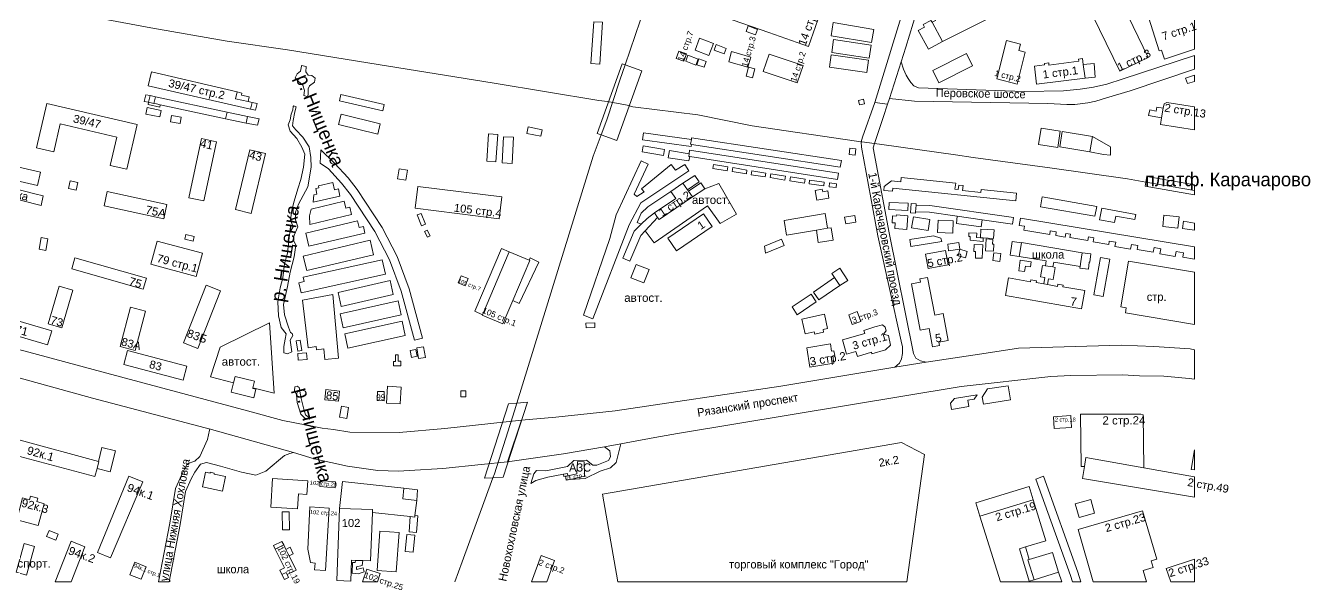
# Model space of a CAD drawing. Header units: metres. Extents: x 9999 to 15101, y 6965 to 11034.
# Drawn here: x 13978 to 15101, y 6993 to 7487 of the extents above; entities that cross this region are included whole.
import ezdxf
from ezdxf.enums import TextEntityAlignment as Align

# ---------------------------------------------------------------- set-up
doc = ezdxf.new("R2010")
doc.units = ezdxf.units.M
doc.header["$MEASUREMENT"] = 0
for name, color, linetype, lineweight in [('Слой 14', 7, 'Continuous', 0), ('Слой 19', 7, 'Continuous', 0), ('Слой 20', 7, 'Continuous', 0), ('Слой 21', 7, 'Continuous', 0), ('Слой 25', 7, 'Continuous', 0), ('Слой 26', 7, 'Continuous', 0), ('Слой 29', 7, 'Continuous', 0), ('Слой 3', 7, 'Continuous', 0), ('Слой 32', 7, 'Continuous', 0), ('Слой 41', 7, 'Continuous', 0), ('Слой 5', 7, 'Continuous', 0), ('Слой 53', 7, 'Continuous', 0), ('Слой 8', 7, 'Continuous', 0), ('Слой 9', 7, 'Continuous', 0)]:
    doc.layers.add(name, color=color, linetype=linetype, lineweight=lineweight)
doc.styles.add('Style-arial', font='arial.shx')
doc.styles.add('Style-d432', font='d432.shx')
doc.styles.add('Style-p131', font='p131.shx')

msp = doc.modelspace()

# ---------------------------------------------------------------- linework, layer by layer
at = {"layer": 'Слой 14', "color": 8, "linetype": 'Continuous', "lineweight": 0, "flags": 128}
for points in [[(14571.8, 7344.2), (14584, 7348.9), (14599.4, 7322), (14585.1, 7313.7), (14574.1, 7329.2), (14527.5, 7296.8), (14519.6, 7307.3), (14530.5, 7319.1), (14531.8, 7317.2), (14560.9, 7337), (14571.8, 7344.2)], [(14176.6, 7170), (14178, 7175.7), (14161.1, 7179.9), (14159.6, 7174.3), (14139.4, 7179.5), (14148, 7205.4), (14191.2, 7226.7), (14195.2, 7165.3), (14176.6, 7170)], [(15000, 7098), (14997, 7098.5), (15000, 7115.6), (15000, 7098)]]:
    msp.add_lwpolyline(points, close=True, dxfattribs=at)
at = {"layer": 'Слой 19', "color": 8, "linetype": 'Continuous', "lineweight": 0, "flags": 128}
for points in [[(15000, 7342.7), (14957.3, 7350), (14941.4, 7352.8), (14873.5, 7362.4), (14806.3, 7371.7), (14790.9, 7373.9), (14726.4, 7382.9), (14720.1, 7383.7), (14709.1, 7385.3), (14708.5, 7385.4), (14704.5, 7385.9), (14613.1, 7399.2), (14565.5, 7408.8), (14508.7, 7416), (14503.7, 7417.3), (14486.7, 7420.6), (14479.1, 7421.5), (14387.6, 7436.7), (14277.1, 7454.5), (14206.7, 7465.9), (14154, 7473.5), (14087.3, 7485), (14002.8, 7500.8), (13910.7, 7518)], [(14519.7, 7504), (14502.1, 7452.6), (14497.5, 7439.2), (14486.2, 7404.6), (14481.2, 7391.3), (14474, 7372.6), (14407.5, 7156.6), (14405.4, 7149.8), (14387.7, 7094.7), (14386.4, 7091.1), (14359.7, 7017.6), (14353.3, 7000)]]:
    msp.add_lwpolyline(points, dxfattribs=at)
at = {"layer": 'Слой 20', "color": 8, "linetype": 'Continuous', "lineweight": 0, "flags": 128}
msp.add_lwpolyline([(15000, 7338.8), (14956.7, 7346.4), (14957.3, 7350), (14958.2, 7354.8), (15000, 7347.5), (15000, 7338.8)], close=True, dxfattribs=at)
at = {"layer": 'Слой 25', "color": 8, "linetype": 'Continuous', "lineweight": 0, "flags": 128}
for points in [[(14798.7, 7636.5), (14747.5, 7468.2), (14743.4, 7455.4), (14733.2, 7423.3), (14731.5, 7418.2), (14720.5, 7419.8), (14748, 7510.2)], [(13901.9, 7361.3), (13985.8, 7339.7), (13993.3, 7337.9), (13991.3, 7329.6), (13986.7, 7330.7), (13900.8, 7352.8)], [(13890.2, 7224.8), (13980.6, 7201), (14044.5, 7184), (14172, 7149.9), (14202.9, 7141.3), (14223.8, 7137.1), (14237.1, 7134.6), (14247.2, 7133.3), (14261.2, 7131.2), (14304.5, 7130.9), (14304.5, 7130.9), (14344.3, 7134.4), (14411.5, 7141.6), (14399.2, 7105.1), (14376.3, 7102.7), (14342.8, 7099.4), (14313.1, 7097.4), (14304, 7097.1), (14285.9, 7097.4), (14259.2, 7101.4), (14230.2, 7107.8), (14212.1, 7113.3), (14138.4, 7133.9), (14134.9, 7134.9), (14036.3, 7160.8), (13967.7, 7179.7)]]:
    msp.add_lwpolyline(points, dxfattribs=at)
for points in [[(15000, 7448.8), (14943.7, 7429.8), (14922.9, 7423.7), (14913.6, 7420.8), (14906.6, 7419.5), (14895.4, 7417.9), (14888.3, 7417.9), (14871.8, 7418.7), (14755.2, 7420.8), (14733.2, 7423.3), (14743.4, 7455.4), (14745.6, 7449), (14747.7, 7443.5), (14749.6, 7440.6), (14752, 7437.1), (14754.4, 7434.2), (14756.5, 7433.4), (14758.7, 7432.6), (14851.2, 7429.3), (14885.4, 7429.9), (14900, 7431.4), (14911.5, 7433), (14923.2, 7435.8), (14937.6, 7440.3), (15000, 7460.9), (15000, 7448.8)], [(14720.5, 7419.8), (14731.5, 7418.2), (14727.7, 7406.7), (14720.1, 7383.7), (14718.9, 7380), (14732.8, 7305.6), (14754.1, 7200), (14754.7, 7198.9), (14756.2, 7196), (14760.2, 7193.6), (14765.4, 7192.5), (14737.9, 7187.9), (14741.9, 7191.4), (14743.7, 7195.4), (14744.5, 7200), (14744.5, 7205.8), (14743.5, 7210.7), (14723, 7303), (14708.8, 7380.6), (14708.5, 7385.4), (14709.5, 7389.4), (14720.5, 7419.8)], [(14498.4, 7121), (14484, 7118.4), (14448.3, 7112.1), (14399.2, 7105.1), (14411.5, 7141.6), (14441.4, 7144.3), (14493.4, 7149.9), (14638.1, 7171.4), (14732.6, 7187), (14737.9, 7187.9), (14765.4, 7192.5), (14817.8, 7200.2), (14846.1, 7204.5), (14935.7, 7207.4), (14964.3, 7206.2), (14996, 7204), (15000, 7203.3), (15000, 7177.4), (14995.2, 7178.2), (14973, 7180), (14951.7, 7180.5), (14937.1, 7181.3), (14891.8, 7180.7), (14874.3, 7179.9), (14796, 7171), (14547.8, 7129.8), (14528.1, 7126.3), (14498.4, 7121)], [(14094.1, 7000), (14104, 7051.5), (14108.9, 7081.8), (14114.3, 7093.9), (14119.2, 7103.5), (14125.9, 7105.6), (14130.2, 7109.8), (14136.8, 7124.6), (14138.6, 7132.8), (14138.4, 7133.9), (14212.1, 7113.3), (14209, 7112.5), (14204.2, 7110.7), (14198.9, 7106.2), (14188, 7097), (14179.2, 7093.4), (14166.6, 7096.2), (14148.3, 7101.3), (14136, 7104.6), (14130.7, 7103), (14125.8, 7096.2), (14122.6, 7090.2), (14117.6, 7079.2), (14113, 7050.2), (14103.3, 7000), (14094.1, 7000)]]:
    msp.add_lwpolyline(points, close=True, dxfattribs=at)
at = {"layer": 'Слой 26', "color": 8, "linetype": 'Continuous', "lineweight": 0, "flags": 128}
for points in [[(14453.9, 7089.8), (14453.3, 7093.2), (14452.1, 7093), (14451.7, 7094.9), (14448.1, 7094.3), (14434.5, 7091.7), (14424, 7088.7), (14419.5, 7086.2), (14422.1, 7094.7), (14424.5, 7097.5), (14432.7, 7097.3), (14451.8, 7101), (14457.3, 7106.4), (14468.4, 7106.5), (14473.7, 7102.2), (14477.4, 7102.1), (14487.6, 7106.4), (14489.2, 7109.4), (14488.7, 7114.7), (14484, 7118.4), (14498.4, 7121), (14494.3, 7104.6), (14489.3, 7100), (14480.1, 7096.9), (14467.2, 7090.5), (14453.9, 7089.8)], [(14893.3, 7000), (14891.6, 7005.5), (14861.3, 7090.1), (14867.8, 7092.5), (14897.9, 7008.6), (14900.6, 7000), (14893.3, 7000)]]:
    msp.add_lwpolyline(points, close=True, dxfattribs=at)
at = {"layer": 'Слой 3', "color": 8, "linetype": 'Continuous', "lineweight": 0, "flags": 128}
for points in [[(14998.7, 7500.3), (15000, 7496.6), (15000, 7466.5), (14973.6, 7457.7), (14971, 7465.6), (14969.1, 7465), (14965.3, 7477), (14960, 7493.6), (14967.2, 7496), (14953.3, 7535.8), (14976.7, 7543.5), (14992.6, 7498.3), (14998.7, 7500.3)], [(14637.8, 7510.2), (14672.6, 7498), (14662.3, 7468.8), (14627.6, 7481), (14588.9, 7494.5), (14565.7, 7501.8), (14576.2, 7531.7), (14599.1, 7523.8), (14637.8, 7510.2)], [(14770.4, 7498.2), (14811.9, 7519.2), (14823.9, 7495.3), (14779.7, 7473), (14770.4, 7490.1), (14773.6, 7491.6), (14770.4, 7498.2)], [(14905, 7508.2), (14907.2, 7509.2), (14927.7, 7519.1), (14930, 7520.3), (14930.3, 7519.6), (14933.2, 7513.8), (14959.5, 7459.1), (14934.5, 7447), (14905, 7508.2)], [(14472.2, 7453.9), (14474.6, 7490.4), (14482.2, 7489.9), (14479.8, 7453.4), (14472.2, 7453.9)], [(14609.6, 7486.7), (14617.9, 7483.7), (14616.2, 7478.9), (14607.9, 7481.9), (14609.6, 7486.7)], [(14719.4, 7483.7), (14717.4, 7472.1), (14682.1, 7478.1), (14684, 7489.7), (14719.4, 7483.7)], [(14758.4, 7482.6), (14763.9, 7485.6), (14762.6, 7488), (14769.5, 7491.6), (14770.4, 7490.1), (14779.7, 7473), (14767.4, 7466.4), (14758.4, 7482.6)], [(14567.2, 7476), (14579.3, 7471.5), (14575.4, 7460.9), (14563.3, 7465.4), (14567.2, 7476)], [(14581.6, 7470.4), (14590.4, 7467), (14588.6, 7462.3), (14579.8, 7465.6), (14581.6, 7470.4)], [(14717.1, 7469.9), (14715.4, 7458.6), (14682.7, 7463.6), (14684.4, 7475), (14717.1, 7469.9)], [(14835.5, 7473.9), (14847.7, 7470.9), (14846.3, 7465.3), (14851.9, 7463.9), (14844.9, 7435.9), (14827.2, 7440.3), (14835.5, 7473.9)], [(14555.8, 7462.2), (14553.5, 7455.8), (14546.8, 7458.2), (14549.1, 7464.6), (14555.8, 7462.2)], [(14565.9, 7457.5), (14564, 7452.5), (14555, 7455.9), (14556.9, 7461), (14565.9, 7457.5)], [(14595.2, 7464.3), (14611.9, 7459.4), (14609.3, 7450.5), (14592.6, 7455.3), (14595.2, 7464.3)], [(14628, 7462.1), (14657.6, 7452.2), (14652.5, 7437), (14622.9, 7446.8), (14628, 7462.1)], [(14714.9, 7456.8), (14713.4, 7445.9), (14680.7, 7450.6), (14682.3, 7461.4), (14714.9, 7456.8)], [(14771, 7447.7), (14800.5, 7462.6), (14805.9, 7451.9), (14776.4, 7437), (14771, 7447.7)], [(14566.6, 7457.8), (14573, 7455.5), (14571.2, 7450.6), (14564.7, 7452.8), (14566.6, 7457.8)], [(14609.9, 7450.7), (14615.4, 7449.2), (14613.3, 7441.4), (14607.8, 7442.9), (14609.9, 7450.7)], [(14861.9, 7435.7), (14859.9, 7451.5), (14868.9, 7452.7), (14868.7, 7453.9), (14872.5, 7454.3), (14872.7, 7452.5), (14898.7, 7455.9), (14898.5, 7457.6), (14902.1, 7458.1), (14902.7, 7453), (14904.2, 7441.1), (14861.9, 7435.7)], [(14902.7, 7453), (14912.2, 7453.8), (14913.1, 7441.8), (14904.2, 7441.1), (14902.7, 7453)], [(14175.8, 7419.7), (14174.5, 7414), (14085.1, 7434.2), (14087.9, 7446.5), (14162.7, 7428.9), (14161.3, 7422.9), (14172.3, 7420.5), (14175.8, 7419.7)], [(15000, 7438.2), (14993.7, 7436.3), (14992.2, 7441.1), (15000, 7443.5), (15000, 7438.2)], [(14085.4, 7419.9), (14081.6, 7420.7), (14082.9, 7426.5), (14086.7, 7425.7), (14085.4, 7419.9)], [(14085.4, 7419.9), (14086.7, 7425.7), (14091.3, 7424.7), (14090.1, 7418.9), (14085.4, 7419.9)], [(14162.7, 7428.9), (14167, 7428), (14166.5, 7426.1), (14173.2, 7424.6), (14172.3, 7420.5), (14161.3, 7422.9), (14162.7, 7428.9)], [(14290.2, 7412.4), (14252.3, 7421.2), (14253.6, 7426.7), (14291.5, 7417.9), (14290.2, 7412.4)], [(13996.5, 7418.9), (14075.4, 7400.5), (14066.3, 7361.2), (14051.8, 7364.6), (14057.6, 7389.4), (14008.1, 7401), (14002.4, 7376.6), (13987.4, 7380.1), (13996.5, 7418.9)], [(14095.1, 7407.1), (14083, 7409.6), (14084.2, 7415.4), (14096.3, 7412.8), (14095.1, 7407.1)], [(14085.4, 7419.9), (14090.1, 7418.9), (14092.4, 7418.4), (14095.6, 7417.7), (14095.2, 7415.7), (14085, 7417.9), (14085.4, 7419.9)], [(14092.4, 7418.4), (14090.1, 7418.9), (14091.3, 7424.7), (14154, 7411.3), (14152.7, 7405.5), (14095.6, 7417.7), (14092.4, 7418.4)], [(14174.5, 7414), (14175.8, 7419.7), (14180.2, 7418.7), (14178.9, 7413), (14174.5, 7414)], [(14706.2, 7421.5), (14710.4, 7422.5), (14711.3, 7418.6), (14707.1, 7417.7), (14706.2, 7421.5)], [(14971.2, 7406.2), (14959.8, 7408.3), (14960.8, 7413.2), (14966.4, 7412.2), (14967, 7415.6), (14972.6, 7414.6), (14971.2, 7406.2)], [(15000, 7395.7), (14970.2, 7400.3), (14971.2, 7406.2), (14972.6, 7414.6), (14973.3, 7418.6), (14975.7, 7419.8), (15000, 7416), (15000, 7395.7)], [(14113.1, 7401.4), (14104.6, 7402.7), (14105.4, 7408.2), (14113.9, 7406.9), (14113.1, 7401.4)], [(14171.8, 7407.5), (14170.6, 7401.7), (14152.7, 7405.5), (14154, 7411.3), (14171.8, 7407.5)], [(14170.6, 7401.7), (14171.8, 7407.5), (14182.2, 7405.3), (14180.6, 7399.9), (14170.6, 7401.7)], [(14285.8, 7392), (14251.5, 7400.5), (14253.8, 7409.4), (14288, 7401), (14285.8, 7392)], [(14390.9, 7391.7), (14389.1, 7367.7), (14381, 7368.3), (14382.7, 7392.3), (14390.9, 7391.7)], [(14417.4, 7398.3), (14429.4, 7395.9), (14428.3, 7390.1), (14416.2, 7392.5), (14417.4, 7398.3)], [(14560, 7387.3), (14559.3, 7383.1), (14560.1, 7383), (14559.8, 7381.2), (14517.2, 7387.1), (14518.1, 7393.1), (14560, 7387.3)], [(14865.9, 7397.3), (14882.5, 7394.7), (14880.3, 7380.4), (14863.6, 7383), (14865.9, 7397.3)], [(14884.3, 7394.3), (14910.7, 7389.9), (14908.4, 7376.5), (14882.1, 7380.9), (14884.3, 7394.3)], [(14144.8, 7385.4), (14133.8, 7333.5), (14120.5, 7336.3), (14131.6, 7388.2), (14144.8, 7385.4)], [(14394.5, 7366.8), (14395.7, 7389.7), (14404.5, 7389.3), (14403.4, 7366.4), (14394.5, 7366.8)], [(14535.5, 7373.2), (14517, 7376.4), (14517.9, 7381.9), (14536.5, 7378.7), (14535.5, 7373.2)], [(14560.2, 7388.8), (14691.2, 7369), (14690.2, 7363), (14560.1, 7383), (14559.3, 7383.1), (14560, 7387.3), (14560.2, 7388.8)], [(14910.7, 7389.9), (14926.5, 7380.8), (14926.4, 7373.6), (14920.3, 7374.2), (14908.4, 7376.5), (14910.7, 7389.9)], [(13988.2, 7346.9), (13917.1, 7363.3), (13919.8, 7375), (13990.9, 7358.7), (13988.2, 7346.9)], [(14187.7, 7375), (14175.1, 7322.6), (14161.5, 7325.9), (14174, 7378.3), (14187.7, 7375)], [(14236, 7378.2), (14247.8, 7366.7), (14259.8, 7353.7), (14267.9, 7343.5), (14289.6, 7310.4), (14302.7, 7285), (14313.1, 7256.6), (14324.8, 7213.4), (14317.8, 7211.5), (14306.1, 7254.4), (14296, 7282.1), (14283.2, 7306.7), (14261.9, 7339.2), (14254.2, 7349), (14242.6, 7361.6), (14235.4, 7366.7), (14236, 7378.2)], [(14558, 7374.9), (14557.8, 7372.5), (14558.5, 7372.4), (14557.9, 7368.5), (14539.8, 7371.4), (14540.8, 7377.6), (14558, 7374.9)], [(14558.4, 7377.9), (14688.5, 7357.8), (14687.7, 7352.3), (14558.5, 7372.4), (14557.8, 7372.5), (14558, 7374.9), (14558.4, 7377.9)], [(14697.9, 7374.2), (14698.6, 7379.8), (14703.8, 7379.2), (14703.2, 7373.6), (14697.9, 7374.2)], [(14304.5, 7361.7), (14311.7, 7360.5), (14310.2, 7351.8), (14303, 7353), (14304.5, 7361.7)], [(14518.6, 7341.6), (14516.5, 7344.2), (14542.3, 7365.3), (14546.1, 7360.6), (14554.4, 7365.4), (14557.9, 7360), (14515.7, 7332), (14505.6, 7312.5), (14473.8, 7230.2), (14465.8, 7233.6), (14488.6, 7300.6), (14494.1, 7321.4), (14516.1, 7368.5), (14522.2, 7365.6), (14510.1, 7339.6), (14512.2, 7337.3), (14518.6, 7341.6)], [(14591.3, 7359.9), (14578.7, 7361.9), (14579.2, 7365.3), (14591.8, 7363.4), (14591.3, 7359.9)], [(14608.1, 7357.2), (14595.6, 7359.3), (14596.2, 7362.7), (14608.6, 7360.6), (14608.1, 7357.2)], [(14624.4, 7354.5), (14612.4, 7356.4), (14613, 7359.8), (14625, 7357.9), (14624.4, 7354.5)], [(14015.2, 7344.3), (14016.7, 7351), (14023.4, 7349.6), (14021.9, 7342.9), (14015.2, 7344.3)], [(14229.4, 7332.5), (14229.9, 7339), (14232.6, 7339.6), (14231.5, 7344.4), (14234.1, 7345), (14233.8, 7346.7), (14246.4, 7349.6), (14247.9, 7343.2), (14251.3, 7344), (14252.7, 7337.8), (14229.4, 7332.5)], [(14527.8, 7323), (14546.5, 7335.8), (14542.1, 7341.8), (14552.6, 7349.1), (14556.6, 7343.3), (14557.6, 7342), (14560.9, 7337), (14531.8, 7317.2), (14530.5, 7319.1), (14527.8, 7323)], [(14552.6, 7349.1), (14562.9, 7355.9), (14566.9, 7350.2), (14556.6, 7343.3), (14552.6, 7349.1)], [(14557.6, 7342), (14568.3, 7349.3), (14571.8, 7344.2), (14560.9, 7337), (14557.6, 7342)], [(14641.8, 7351.8), (14629, 7354), (14629.6, 7357.4), (14642.4, 7355.2), (14641.8, 7351.8)], [(14658.8, 7349.1), (14646, 7351.2), (14646.6, 7354.6), (14659.4, 7352.5), (14658.8, 7349.1)], [(14675.7, 7346.7), (14662.9, 7348.4), (14663.4, 7351.8), (14676.2, 7350.1), (14675.7, 7346.7)], [(14686.6, 7345.2), (14680.4, 7346), (14680.8, 7349.4), (14687, 7348.6), (14686.6, 7345.2)], [(14844.3, 7340.3), (14843.6, 7333.5), (14736.1, 7344.6), (14735.8, 7342), (14728.3, 7342.7), (14728.5, 7346.2), (14735, 7351), (14743, 7350.2), (14743.4, 7354), (14791.1, 7349.1), (14790.5, 7343.8), (14793.4, 7343.5), (14793.8, 7347.3), (14797.6, 7346.9), (14797.2, 7342.7), (14813.2, 7341), (14813.5, 7343.5), (14844.3, 7340.3)], [(14098.6, 7317.9), (14046.4, 7329.3), (14049.1, 7341.8), (14101.3, 7330.4), (14098.6, 7317.9)], [(14391.9, 7318), (14318.4, 7327.1), (14320.8, 7346.2), (14394.2, 7337.1), (14391.9, 7318)], [(14521.2, 7318.3), (14516.2, 7313.2), (14512.6, 7314.7), (14516.2, 7322.9), (14521.8, 7328.3), (14542.1, 7341.8), (14546.5, 7335.8), (14527.8, 7323), (14521.2, 7318.3)], [(14912.9, 7320.3), (14865.3, 7328.4), (14866.7, 7337), (14914.4, 7328.8), (14912.9, 7320.3)], [(14227.5, 7326.4), (14256.4, 7333.4), (14257.9, 7327.2), (14261.3, 7328), (14262.8, 7321.8), (14226.5, 7313), (14226.2, 7320.6), (14227.5, 7326.4)], [(14732.9, 7332.3), (14749.7, 7331.5), (14749.4, 7325.3), (14732.6, 7326.1), (14732.9, 7332.3)], [(14756.6, 7330.9), (14756.6, 7329.9), (14756.1, 7323.9), (14756.1, 7322.9), (14751.6, 7323.2), (14752.2, 7331.2), (14756.6, 7330.9)], [(14768.1, 7323.6), (14756.1, 7323.9), (14756.6, 7329.9), (14768.5, 7329.6), (14841.8, 7319), (14840.9, 7313.1), (14814.2, 7317), (14792.5, 7320.1), (14768.1, 7323.6)], [(14918.9, 7327.2), (14948.7, 7321.7), (14947.8, 7317.3), (14931.2, 7320.3), (14930.1, 7314.7), (14917, 7317.1), (14918.9, 7327.2)], [(14222.9, 7305.4), (14268.1, 7316.1), (14269.4, 7310.3), (14273.3, 7311.2), (14274.6, 7305.3), (14225.6, 7293.8), (14222.9, 7305.4)], [(14324, 7311.7), (14320.3, 7321.3), (14323.8, 7322.6), (14327.5, 7313.1), (14324, 7311.7)], [(14506.2, 7280.8), (14500.2, 7283.3), (14510.1, 7307.1), (14516.2, 7313.2), (14521.2, 7318.3), (14527.8, 7323), (14530.5, 7319.1), (14519.6, 7307.3), (14515.7, 7303.4), (14506.2, 7280.8)], [(14539.5, 7301), (14570.7, 7322.2), (14578.2, 7311.1), (14547, 7289.9), (14539.5, 7301)], [(14679.1, 7309.6), (14669.3, 7307.9), (14643.1, 7303.6), (14641, 7316.5), (14677, 7322.4), (14679.1, 7309.6)], [(14694, 7319.4), (14702.8, 7320.9), (14703.8, 7314.9), (14695, 7313.4), (14694, 7319.4)], [(14749.3, 7320.6), (14748.3, 7308.5), (14737.9, 7309.3), (14738.2, 7314.3), (14735.5, 7314.5), (14736, 7320.6), (14739.2, 7320.3), (14739.3, 7321.4), (14749.3, 7320.6)], [(14752.6, 7310.1), (14754.2, 7319.7), (14768.6, 7317.3), (14767, 7307.7), (14752.6, 7310.1)], [(14775.3, 7305.8), (14775.7, 7316.6), (14788.8, 7316.2), (14788.5, 7305.4), (14775.3, 7305.8)], [(14792.5, 7320.1), (14814.2, 7317), (14813.4, 7310.9), (14791.7, 7313.8), (14792.5, 7320.1)], [(15000, 7282.6), (14989.7, 7284.3), (14990.4, 7288.1), (14983.8, 7289.2), (14983.1, 7285), (14969.7, 7287.2), (14970.4, 7291.7), (14964.6, 7292.7), (14963.9, 7288.6), (14949.9, 7290.9), (14950.5, 7294.4), (14944.7, 7295.4), (14944.1, 7291.3), (14930.4, 7293.5), (14931.1, 7297.4), (14925.4, 7298.3), (14924.9, 7295.4), (14911.3, 7297.7), (14911.9, 7301.2), (14907.1, 7302), (14906.6, 7298.9), (14891, 7301.5), (14891.5, 7304.4), (14887.3, 7305.1), (14886.7, 7301.8), (14878.6, 7303.2), (14879.1, 7306.5), (14873.8, 7307.4), (14873.3, 7304.2), (14850.8, 7307.9), (14851.3, 7311.4), (14846.6, 7312.1), (14847.7, 7318.4), (15000, 7293.4), (15000, 7282.6)], [(14985.3, 7309.8), (14972.1, 7311.2), (14973.1, 7321), (14986.4, 7319.5), (14985.3, 7309.8)], [(15000, 7307.8), (14989.4, 7309.5), (14990.4, 7315.7), (15000, 7314.2), (15000, 7307.8)], [(13991.4, 7301.5), (13997.3, 7300.4), (13995.5, 7290.2), (13989.6, 7291.3), (13991.4, 7301.5)], [(14118, 7304.1), (14125.3, 7302.3), (14124.3, 7298.2), (14117, 7300), (14118, 7304.1)], [(14328.9, 7308), (14331.6, 7303.1), (14329.2, 7301.8), (14326.6, 7306.8), (14328.9, 7308)], [(14779, 7297.9), (14751.8, 7293.6), (14750.9, 7299.7), (14771.7, 7303), (14778.2, 7301), (14779, 7297.9)], [(14802.7, 7305.7), (14809.6, 7305.2), (14809.2, 7301.6), (14812.7, 7301.3), (14815.2, 7301.1), (14815.1, 7298.1), (14803.7, 7299.2), (14803.9, 7302.3), (14802.6, 7302.4), (14802.7, 7305.7)], [(14813.1, 7308.8), (14824.8, 7308.1), (14824.3, 7300.6), (14815.2, 7301.1), (14812.7, 7301.3), (14813.1, 7308.8)], [(14092.8, 7298.4), (14132.4, 7287.7), (14126.9, 7267.5), (14087.3, 7278.2), (14092.8, 7298.4)], [(14220.6, 7285.3), (14279.1, 7299.2), (14282.1, 7286.4), (14223.7, 7272.5), (14220.6, 7285.3)], [(14400.8, 7289.1), (14377.4, 7233.8), (14370.5, 7236.9), (14394.1, 7292), (14400.8, 7289.1)], [(14624, 7294), (14638.8, 7300.1), (14641.1, 7294.5), (14624.9, 7287.8), (14624, 7294)], [(14794.7, 7291.2), (14784.9, 7289.9), (14784.2, 7295.7), (14793.9, 7297), (14794.7, 7291.2)], [(14799.7, 7283.8), (14793.4, 7285.4), (14794.7, 7291.2), (14801.1, 7289.4), (14799.7, 7283.8)], [(14807.3, 7295.5), (14814.7, 7295.2), (14814.4, 7283.4), (14808.3, 7283.4), (14808.4, 7289.2), (14807.1, 7289.2), (14807.3, 7295.5)], [(14817.7, 7300.4), (14823.6, 7299.9), (14823.4, 7295.7), (14824.6, 7295.7), (14824.2, 7289.6), (14817.3, 7289.9), (14817.7, 7300.4)], [(14848.6, 7296.9), (14846.6, 7284.9), (14838.8, 7286), (14840.6, 7298.1), (14848.6, 7296.9)], [(14899.9, 7276.1), (14876.8, 7279.9), (14876, 7275.7), (14869.5, 7276.7), (14870.1, 7281), (14846.6, 7284.9), (14848.6, 7296.9), (14848.6, 7297.2), (14901.7, 7288.2), (14900.5, 7280.6), (14899.9, 7276.1)], [(14018.2, 7274), (14020.9, 7283.8), (14083.5, 7265.9), (14080.7, 7256.2), (14018.2, 7274)], [(14218.7, 7253.1), (14216.8, 7261.9), (14221.3, 7262.9), (14220.4, 7266.7), (14289.7, 7282), (14292.4, 7269.4), (14218.7, 7253.1)], [(14400.8, 7289.1), (14418.2, 7281.8), (14418.8, 7281.5), (14404, 7246.4), (14395.2, 7225.8), (14377.2, 7233.5), (14377.4, 7233.8), (14400.8, 7289.1)], [(14404, 7246.4), (14418.8, 7281.5), (14418.2, 7281.8), (14419.1, 7283.7), (14426.7, 7280), (14409.4, 7243.8), (14404, 7246.4)], [(14784.4, 7277.5), (14767, 7274.3), (14764.6, 7286.9), (14782.1, 7290.1), (14784.4, 7277.5)], [(14823.6, 7281.4), (14824.4, 7288.2), (14830.6, 7287.5), (14829.8, 7280.6), (14823.6, 7281.4)], [(14847.5, 7281.6), (14857.1, 7280.2), (14856.4, 7275.7), (14852.1, 7276.3), (14851.4, 7271.7), (14846.2, 7272.4), (14847.5, 7281.6)], [(14900.5, 7280.6), (14901.7, 7288.2), (14909.4, 7287.2), (14908.5, 7279.8), (14907.9, 7279.9), (14907.1, 7273.9), (14899.7, 7274.7), (14899.9, 7276.1), (14900.5, 7280.6)], [(14911.9, 7251.4), (14917.8, 7284), (14925.9, 7282.6), (14920, 7249.9), (14911.9, 7251.4)], [(14942.1, 7280.7), (15000, 7271.1), (15000, 7225.4), (14939.5, 7235.5), (14940.2, 7239.9), (14935.5, 7240.7), (14942.1, 7280.7)], [(14358.6, 7268.1), (14364.8, 7265.5), (14362.2, 7259.3), (14356, 7261.8), (14358.6, 7268.1)], [(14511.7, 7277.9), (14523.1, 7273.4), (14518.5, 7261.8), (14507, 7266.3), (14511.7, 7277.9)], [(14682.8, 7270), (14689.8, 7274.6), (14696.8, 7264), (14689.7, 7259.5), (14685, 7266.5), (14682.8, 7270)], [(14868.1, 7260.9), (14869, 7266.6), (14865.4, 7267.1), (14867, 7277.1), (14869.5, 7276.7), (14876, 7275.7), (14878, 7275.4), (14876.2, 7264.7), (14872.3, 7265.4), (14871.4, 7260.3), (14868.1, 7260.9)], [(14009.5, 7222.4), (13997.6, 7225.8), (14007.1, 7258.9), (14019, 7255.4), (14009.5, 7222.4)], [(14148.3, 7254.9), (14128.5, 7204.3), (14115.9, 7209.3), (14135.8, 7259.8), (14148.3, 7254.9)], [(14251, 7253.3), (14296.5, 7263.8), (14299.3, 7251.6), (14253.8, 7241.1), (14251, 7253.3)], [(14689.7, 7259.5), (14671.3, 7246.9), (14666.7, 7253.7), (14685, 7266.5), (14689.7, 7259.5)], [(14766.6, 7266.6), (14772.8, 7233.5), (14780.2, 7234.9), (14784.6, 7211.4), (14776.4, 7209.8), (14776.9, 7207), (14770.8, 7205.8), (14767.8, 7221.9), (14760.1, 7220.5), (14752.5, 7261), (14760.4, 7262.5), (14759.9, 7265.3), (14766.6, 7266.6)], [(14837.4, 7266.2), (14856.5, 7262.8), (14856.7, 7264.4), (14861.8, 7263.5), (14861.5, 7262), (14868.1, 7260.9), (14871.4, 7260.3), (14880, 7258.7), (14880.4, 7260.6), (14885.1, 7259.8), (14884.8, 7258.4), (14904.1, 7255), (14901.2, 7239), (14834.7, 7250.7), (14837.4, 7266.2)], [(14220, 7246.7), (14246.4, 7251.5), (14251.4, 7195.8), (14239.4, 7194.7), (14238.6, 7204), (14232.2, 7203.1), (14231.8, 7206), (14224.8, 7205), (14220, 7246.7)], [(14252.8, 7234.7), (14303.6, 7246), (14306.3, 7233.7), (14255.5, 7222.4), (14252.8, 7234.7)], [(14648, 7240.7), (14664.6, 7252), (14669.2, 7245.1), (14652.6, 7233.8), (14648, 7240.7)], [(13997.1, 7207.6), (13947.2, 7222.1), (13950.8, 7234.3), (14000.7, 7219.7), (13997.1, 7207.6)], [(14082.6, 7237), (14073.5, 7202.7), (14060.5, 7206.2), (14069.5, 7240.4), (14082.6, 7237)], [(14656.5, 7230.1), (14676.3, 7234.5), (14679.1, 7221.8), (14675.1, 7220.9), (14675.6, 7218.7), (14667.8, 7217), (14667.3, 7218.9), (14659.4, 7217.1), (14656.5, 7230.1)], [(14705.1, 7236.6), (14708.1, 7227.9), (14700.6, 7225.3), (14697.6, 7233.9), (14705.1, 7236.6)], [(14309.8, 7215.6), (14259.7, 7204.6), (14257, 7217.1), (14307, 7228.2), (14309.8, 7215.6)], [(14467.8, 7226.5), (14475.5, 7226.9), (14475.7, 7222.8), (14468, 7222.3), (14467.8, 7226.5)], [(14711.6, 7217.5), (14710.8, 7220), (14720.5, 7223.3), (14727.2, 7225), (14729.3, 7223), (14730.4, 7219.7), (14728.6, 7217.8), (14728.9, 7216.6), (14732.3, 7215.8), (14734.2, 7207.2), (14729.6, 7203.2), (14717.8, 7199.7), (14717.4, 7201.1), (14705.3, 7197.4), (14703.8, 7201.8), (14695.7, 7199.4), (14692, 7211.8), (14711.6, 7217.5)], [(14217.9, 7211.7), (14219.5, 7202.5), (14216, 7201.9), (14214.4, 7211), (14217.9, 7211.7)], [(14067, 7202.6), (14118.9, 7188.8), (14115.6, 7176.5), (14063.8, 7190.3), (14067, 7202.6)], [(14223.9, 7194.7), (14216.2, 7194.2), (14215.8, 7200), (14223.5, 7200.5), (14223.9, 7194.7)], [(14320.2, 7197.5), (14315.2, 7196.6), (14314.1, 7202.6), (14319, 7203.5), (14320.2, 7197.5)], [(14321.3, 7195.5), (14319.9, 7204.8), (14325.9, 7205.8), (14327.4, 7196.5), (14321.3, 7195.5)], [(14661, 7205), (14681.6, 7208.3), (14682.6, 7202.1), (14684.6, 7202.4), (14685.3, 7198.1), (14683.7, 7197.8), (14684.7, 7191.6), (14663.7, 7188.1), (14661, 7205)], [(14299.4, 7189.1), (14299.4, 7193.1), (14301.4, 7193.1), (14301.4, 7198.7), (14303.7, 7198.7), (14303.7, 7193.3), (14305.8, 7193.3), (14305.8, 7189.1), (14299.4, 7189.1)], [(14157.6, 7166.2), (14159.6, 7174.3), (14161.1, 7179.9), (14178, 7175.7), (14176.6, 7170), (14176.5, 7169.4), (14179.2, 7168.8), (14177.3, 7161.3), (14157.6, 7166.2)], [(14240.5, 7168.5), (14252.4, 7167.1), (14251.3, 7158.1), (14239.5, 7159.4), (14240.5, 7168.5)], [(14285.2, 7158.7), (14285.4, 7166.7), (14291.5, 7166.6), (14291.4, 7158.6), (14285.2, 7158.7)], [(14293.3, 7156.6), (14294.2, 7171.3), (14306.2, 7170.6), (14305.3, 7155.8), (14293.3, 7156.6)], [(14358.3, 7167.3), (14362.8, 7167.3), (14362.8, 7162.1), (14358.3, 7162.1), (14358.3, 7167.3)], [(14819, 7168.9), (14837, 7171.7), (14839.1, 7159.5), (14815.5, 7155.6), (14814.3, 7161.7), (14819, 7168.9)], [(14790.1, 7160.7), (14810, 7163.8), (14807.4, 7160.1), (14801.8, 7159.2), (14802.6, 7153.6), (14787.4, 7150.8), (14786.6, 7156.5), (14790.1, 7160.7)], [(14252.3, 7144.2), (14254.1, 7153.9), (14260.3, 7152.8), (14258.6, 7143), (14252.3, 7144.2)], [(14876.5, 7144.6), (14891.7, 7145.6), (14892.4, 7135.2), (14877.1, 7134.2), (14876.5, 7144.6)], [(14955.5, 7099.9), (14904.8, 7108.8), (14903.6, 7101), (14900.8, 7101.1), (14900.2, 7146.9), (14953.1, 7147), (14954.9, 7146.4), (14955.5, 7099.9)], [(13972, 7124.3), (13973, 7124.1), (14041.6, 7105.5), (14042, 7105.4), (14040.3, 7099.2), (14038.4, 7092.2), (13968.4, 7111.1), (13970.4, 7118.4), (13972, 7124.3)], [(14495.6, 7000), (14482.4, 7076.8), (14743.7, 7122), (14763.9, 7111.6), (14748.3, 7000), (14495.6, 7000)], [(14041.6, 7105.5), (14044.6, 7117.8), (14056.5, 7114.8), (14051.9, 7096.3), (14040.3, 7099.2), (14042, 7105.4), (14041.6, 7105.5)], [(15000, 7074.1), (14902.1, 7090.6), (14903.6, 7101), (14904.8, 7108.8), (14955.5, 7099.9), (15000, 7092.1), (15000, 7074.1)], [(14040.6, 7025.9), (14068, 7092.5), (14080.2, 7087.7), (14052.1, 7021.1), (14040.6, 7025.9)], [(14132.5, 7083.2), (14135.2, 7096.1), (14139.1, 7095.2), (14139.3, 7096), (14142.8, 7095.3), (14142.6, 7094.3), (14152.7, 7092.2), (14150.1, 7079.5), (14132.5, 7083.2)], [(14193.8, 7090.4), (14224.6, 7088.5), (14223.8, 7076.6), (14216.5, 7077), (14215.7, 7064), (14192.2, 7065.4), (14193.8, 7090.4)], [(14248.4, 7082.4), (14235.1, 7083.5), (14235.5, 7088.8), (14248.8, 7087.7), (14248.4, 7082.4)], [(14452.1, 7093), (14449.9, 7092.6), (14448.5, 7092.3), (14448.1, 7094.3), (14451.7, 7094.9), (14452.1, 7093)], [(14449.9, 7092.6), (14452.1, 7093), (14453.3, 7093.2), (14453.9, 7089.8), (14450.5, 7089.2), (14449.9, 7092.6)], [(14318.2, 7056.7), (14314.1, 7057.2), (14281.1, 7060.8), (14281.1, 7063.3), (14252.3, 7064.3), (14254.9, 7087.8), (14308.6, 7082), (14307.6, 7072.6), (14319.8, 7071.3), (14318.3, 7058.1), (14318.2, 7056.7)], [(14308.6, 7082), (14320.6, 7080.5), (14319.8, 7071.3), (14307.6, 7072.6), (14308.6, 7082)], [(14808.8, 7069.1), (14855.3, 7083.4), (14858.9, 7071.9), (14812.3, 7057.7), (14808.8, 7069.1)], [(13982.1, 7075), (13988.5, 7073.3), (13987.7, 7070.3), (13994, 7068.5), (13988.9, 7049.5), (13970.1, 7054.5), (13975.2, 7073.5), (13981.3, 7071.9), (13982.1, 7075)], [(14243.4, 7064.6), (14240.1, 7010), (14230.5, 7010.6), (14230.9, 7016.5), (14226.9, 7017.1), (14224.5, 7028.6), (14226.4, 7065.6), (14243.4, 7064.6)], [(14830.2, 7000), (14812.3, 7057.7), (14858.9, 7071.9), (14869.8, 7036), (14852.1, 7030.6), (14846.8, 7029), (14855.5, 7000.6), (14859.6, 7001.9), (14881.1, 7008.5), (14883.8, 7000), (14830.2, 7000)], [(14895.6, 7068.3), (14909.2, 7072.3), (14912.6, 7060.3), (14899, 7056.4), (14895.6, 7068.3)], [(14202.2, 7061.4), (14208.3, 7061.5), (14208.5, 7045.6), (14202.4, 7045.5), (14202.2, 7061.4)], [(14252.3, 7064.3), (14281.1, 7063.3), (14281.1, 7060.8), (14279.5, 7018.4), (14272.7, 7018.7), (14266.2, 7018.9), (14262.7, 7019.1), (14262.1, 7000.8), (14249.9, 7001.2), (14252.2, 7064.3), (14252.3, 7064.3)], [(14314.1, 7057.2), (14318.2, 7056.7), (14318.3, 7058.1), (14320.8, 7057.9), (14319.7, 7043.3), (14313.1, 7043.8), (14314.1, 7057.2)], [(14962.1, 7018.4), (14963.8, 7012.6), (14955.1, 7010), (14958.1, 7000), (14911.4, 7000), (14898.1, 7045.8), (14954.6, 7062.3), (14967, 7019.8), (14962.1, 7018.4)], [(14006.4, 7041.9), (14004.3, 7036.5), (13996.2, 7039.7), (13998.3, 7045.1), (14006.4, 7041.9)], [(14287.7, 7044.5), (14304.5, 7043.3), (14302, 7008.9), (14285.2, 7010.1), (14287.7, 7044.5)], [(14003.7, 7000), (14017.6, 7035.6), (14029.7, 7030.8), (14017.7, 7000), (14003.7, 7000)], [(14196.1, 7028.8), (14194.6, 7031.9), (14202, 7035.5), (14203.5, 7032.4), (14196.1, 7028.8)], [(14205.4, 7028.5), (14207.2, 7024.8), (14208.3, 7022.7), (14214.3, 7010.3), (14206.6, 7006.5), (14205.7, 7008.3), (14202, 7006.5), (14200.1, 7010.4), (14204.1, 7012.4), (14196.1, 7028.8), (14203.5, 7032.4), (14205.4, 7028.5)], [(14318.2, 7040.8), (14316.8, 7026), (14309.8, 7026.7), (14311.2, 7041.4), (14318.2, 7040.8)], [(14205.4, 7028.5), (14209.1, 7030.3), (14211.9, 7024.5), (14208.3, 7022.7), (14207.2, 7024.8), (14205.4, 7028.5)], [(14420.3, 7000), (14428.6, 7023), (14440.3, 7018.8), (14433.6, 7000), (14420.3, 7000)], [(14855.4, 7019.6), (14854.2, 7019.2), (14859.6, 7001.9), (14855.5, 7000.6), (14846.8, 7029), (14852.1, 7030.6), (14855.4, 7019.6)], [(14881.1, 7008.5), (14859.6, 7001.9), (14854.2, 7019.2), (14855.4, 7019.6), (14875.7, 7025.9), (14881.1, 7008.5)], [(14073.4, 7017.3), (14083.3, 7013.3), (14078.9, 7002.3), (14069, 7006.2), (14073.4, 7017.3)], [(14272.7, 7018.7), (14272.2, 7014.4), (14267.2, 7013.3), (14267.2, 7010.9), (14273.1, 7012.2), (14273.8, 7008.8), (14268.5, 7007.2), (14263.5, 7007.7), (14263.8, 7017), (14266.1, 7017), (14266.2, 7018.9), (14272.7, 7018.7)], [(14272.3, 7000), (14276.2, 7011.3), (14288, 7007.3), (14285.5, 7000), (14272.3, 7000)], [(14979.1, 7000), (14975.2, 7011.8), (15000, 7020), (15000, 7000), (14979.1, 7000)], [(14205.7, 7008.3), (14206.6, 7006.5), (14207.8, 7004), (14204.1, 7002.2), (14202, 7006.5), (14205.7, 7008.3)]]:
    msp.add_lwpolyline(points, close=True, dxfattribs=at)
at = {"layer": 'Слой 32', "color": 8, "linetype": 'Continuous', "lineweight": 0, "flags": 128}
for points in [[(14219.2, 7452), (14223.2, 7451.2), (14222.9, 7446.6), (14225, 7443.7), (14228, 7443.2), (14231, 7441.1), (14230.4, 7437.6), (14226.2, 7434.4), (14225, 7431.7), (14225, 7428), (14224.5, 7424.6), (14221, 7425.8), (14221.8, 7430.1), (14220.3, 7434.9), (14216.5, 7438.1), (14213.6, 7441.4), (14215.2, 7444.8), (14218.1, 7447), (14219.2, 7451.4), (14219.2, 7452)], [(14212.3, 7416.8), (14214.4, 7416), (14213.3, 7411.4), (14211.7, 7404), (14211.2, 7399.4), (14214.2, 7395.8), (14220.2, 7389.3), (14225.9, 7380.8), (14227.2, 7371.7), (14227.4, 7363), (14224.5, 7345.8), (14216.6, 7330.7), (14213.9, 7323.8), (14213.8, 7317), (14216, 7310.9), (14212.6, 7303.5), (14211.7, 7299.8), (14214.1, 7294.7), (14212.8, 7284.5), (14209.3, 7271.2), (14206.9, 7258.6), (14203.4, 7243), (14204.2, 7233.9), (14207.7, 7222.9), (14209.6, 7218.4), (14211, 7217.4), (14211.4, 7215.8), (14209.1, 7211.5), (14210.6, 7201.3), (14206.7, 7199.7), (14203.7, 7200.5), (14203.5, 7206.1), (14204.8, 7212.5), (14205.6, 7217.3), (14201.3, 7222.6), (14199, 7232.8), (14198.4, 7245.3), (14200.5, 7257.4), (14202.9, 7266.1), (14204.2, 7278.6), (14206.9, 7287.8), (14208, 7298.9), (14209, 7305.9), (14211.8, 7311), (14209.4, 7316.8), (14210.7, 7325.4), (14212.6, 7333.3), (14215.8, 7344.2), (14218.6, 7352.3), (14220.8, 7363), (14221.9, 7374.4), (14219.5, 7380.5), (14215, 7388.2), (14209.3, 7394.7), (14207.4, 7400.2), (14209.3, 7404.6), (14209.9, 7409.6), (14211.4, 7413.4), (14211.8, 7416.2), (14212.3, 7416.8)], [(14217, 7170.2), (14218.9, 7160.5), (14221.1, 7151.2), (14222.6, 7146.2), (14226.4, 7143.5), (14225.8, 7142.4), (14221.9, 7143.4), (14218.6, 7147), (14215.4, 7157.1), (14214.6, 7163.8), (14213.1, 7167.7), (14213.3, 7170.9), (14215.4, 7171.4), (14217, 7170.2)]]:
    msp.add_lwpolyline(points, close=True, dxfattribs=at)
at = {"layer": 'Слой 41', "color": 8, "linetype": 'Continuous', "lineweight": 0, "flags": 128}
for points in [[(14499.4, 7453.6), (14502.1, 7452.6), (14516.7, 7447.4), (14494.9, 7386.4), (14481.2, 7391.3), (14477.6, 7392.6), (14499.4, 7453.6)], [(14379, 7090.7), (14400, 7155.8), (14407.5, 7156.6), (14416.8, 7157.4), (14395.5, 7091.7), (14386.4, 7091.1), (14379, 7090.7)]]:
    msp.add_lwpolyline(points, close=True, dxfattribs=at)
at = {"layer": 'Слой 5', "color": 8, "linetype": 'Continuous', "lineweight": 0, "flags": 128}
msp.add_lwpolyline([(13976.5, 7033.6), (13985.5, 7031.1), (13978.6, 7006), (13969.6, 7008.5), (13976.5, 7033.6)], close=True, dxfattribs=at)
at = {"layer": 'Слой 53', "color": 8, "linetype": 'Continuous', "lineweight": 0, "flags": 128}
for points in [[(14668.3, 7342.6), (14674.5, 7343.7), (14674.9, 7341.6), (14679.2, 7342.3), (14680.3, 7335.9), (14669.8, 7334.1), (14668.3, 7342.6)], [(14682.3, 7310.1), (14684.1, 7299.3), (14671, 7297.2), (14669.3, 7307.9), (14679.1, 7309.6), (14682.3, 7310.1)], [(14466.4, 7092.7), (14453.9, 7089.8), (14453.3, 7093.2), (14459.9, 7094.7), (14460.4, 7105.4), (14466.3, 7105.2), (14466.4, 7092.7)]]:
    msp.add_lwpolyline(points, close=True, dxfattribs=at)

# ---------------------------------------------------------------- texts
at = {"layer": 'Слой 14', "color": 8, "linetype": 'Continuous', "lineweight": 0, "style": 'Style-arial'}
for p in [(14560.5, 7330.9), (14501.3, 7245.2), (14149.3, 7189.3)]:
    msp.add_text('автост.', height=7.2, dxfattribs=at).set_placement(p)
at = {"layer": 'Слой 21', "color": 8, "linetype": 'Continuous', "lineweight": 0, "style": 'Style-p131'}
msp.add_text('платф. Карачарово', height=12, dxfattribs=at).set_placement((14956.7, 7346.4))
at = {"layer": 'Слой 29', "color": 8, "linetype": 'Continuous', "lineweight": 0, "style": 'Style-p131'}
for s, rotation, p in [('Перовское шоссе', 359, (14773.6, 7424.7)), ('улица Верхняя Хохловка', 345.5, (13870.8, 7361.5)), ('1-й Карачаровский проезд', 281, (14714.6, 7357.7)), ('Рязанский проспект', 8.8, (14565.7, 7144.6)), ('улица Нижняя Хохловка', 79.7, (14102.2, 7000)), ('Новохохловская улица', 78.2, (14398.1, 7000))]:
    msp.add_text(s, height=7.2, rotation=rotation, dxfattribs=at).set_placement(p)
at = {"layer": 'Слой 32', "color": 8, "linetype": 'Continuous', "lineweight": 0, "style": 'Style-d432'}
for rotation, p in [(292.3, (14213.6, 7441.4)), (80.8, (14203.7, 7244.5)), (284.7, (14213.2, 7168.3))]:
    msp.add_text('р. Нищенка', height=12, rotation=rotation, dxfattribs=at).set_placement(p)
at = {"layer": 'Слой 5', "color": 8, "linetype": 'Continuous', "lineweight": 0, "style": 'Style-arial'}
msp.add_text('спорт.', height=7.2, dxfattribs=at).set_placement((13970.7, 7012.6))
at = {"layer": 'Слой 8', "color": 8, "linetype": 'Continuous', "lineweight": 0, "style": 'Style-p131'}
for s, p in [('школа', (14857.8, 7283.1)), ('стр.', (14958.2, 7246)), ('АЗС', (14453.1, 7096.6)), ('школа', (14145, 7007.6)), ('торговый комплекс "Город"', (14593, 7011.8))]:
    msp.add_text(s, height=7.2, dxfattribs=at).set_placement(p)
at = {"layer": 'Слой 9', "color": 8, "linetype": 'Continuous', "lineweight": 0, "style": 'Style-arial'}
for s, height, rotation, p in [('14 стр.1', 7, 70.6, (14659.8, 7468.8)), ('14 стр.7', 5.25, 70.3, (14552.8, 7455.3)), ('7 стр.1', 7, 18.3, (14972.7, 7474)), ('14 стр.3', 5.25, 73.7, (14608.8, 7450.3)), ('14 стр.2', 5.25, 71.5, (14651.4, 7437.2)), ('1 стр.3', 7, 25.7, (14934.5, 7447)), ('39/47 стр.2', 7, 347.2, (14102.2, 7433.5)), ('1 стр.2', 7, 34.2, (14534.5, 7319.5)), ('105 стр.4', 7, 352.9, (14352, 7324.3)), ('1', 7, 34.2, (14568.2, 7308)), ('79 стр.1', 7, 344.9, (14092, 7280.3)), ('5 стр.2', 7, 10.3, (14767, 7275.4)), ('105 стр.7', 3.5, 337.8, (14355.6, 7262.5)), ('3 стр.3', 5.25, 19.3, (14701.5, 7226.4)), ('83А', 7, 345.1, (14060.9, 7207.3)), ('3 стр.1', 7, 16, (14701.9, 7203.2)), ('85', 7, 353.5, (14240.2, 7160.1)), ('2к.2', 7, 9.8, (14724.4, 7100.7)), ('102 стр.29', 3.5, 355.1, (14226.4, 7085.3)), ('2Г стр.1', 3.5, 9.8, (14450.5, 7089.2)), ('2 стр.49', 7, 350, (14993.3, 7084.1)), ('2 стр.19', 7, 17, (14827.1, 7053)), ('102 стр.24', 3.5, 356.6, (14226.4, 7059.5)), ('2 стр.23', 7, 16.2, (14922.8, 7043.5)), ('102 стр.19', 5.25, 296, (14197.8, 7029.7)), ('2 стр.33', 7, 18.3, (14978.5, 7004.1)), ('94к.1 стр.1', 3.5, 338.1, (14072, 7013)), ('2 стр.2', 5.25, 340.1, (14425.9, 7015)), ('102 стр.25', 5.25, 341, (14273.3, 7003.9))]:
    msp.add_text(s, height=height, rotation=rotation, dxfattribs=at).set_placement(p)
msp.add_text('1 стр.2', height=5.25, rotation=346, dxfattribs=at).set_placement((14835.9, 7440.3), align=Align.CENTER)
for s, height, rotation, p in [('1 стр.1', 7, 7.3, (14882.6, 7446.1)), ('2 стр.13', 7, 351.1, (14991.8, 7412.5)), ('39/47', 7, 346.8, (14031.6, 7403.1)), ('105 стр.1', 5.25, 337, (14392.1, 7232.1)), ('73', 7, 344, (14005.2, 7228.1)), ('83', 7, 345, (14091.5, 7189.5)), ('102', 7, 0.6, (14262.4, 7051.6))]:
    msp.add_text(s, height=height, rotation=rotation, dxfattribs=at).set_placement(p, align=Align.MIDDLE_CENTER)
for s, rotation, p in [('41', 348, (14131.4, 7387.8)), ('43', 346.5, (14174.3, 7377.8)), ('75А', 347.7, (14083.7, 7329.6)), ('75', 344, (14069.5, 7267)), ('7', 354.2, (14891.8, 7249.3)), ('71', 346, (13969.8, 7224.9)), ('83Б', 340, (14120.7, 7221.5)), ('5', 9, (14772.6, 7216.7)), ('3 стр.2', 9.3, (14662.9, 7196.4)), ('2 стр.24', 0.1, (14919.4, 7145)), ('92к.1', 344, (13980.4, 7119)), ('94к.1', 340, (14068.3, 7086.5)), ('92к.3', 345.1, (13975.4, 7073)), ('94к.2', 340, (14017, 7031.3))]:
    msp.add_text(s, height=7.2, rotation=rotation, dxfattribs=at).set_placement(p, align=Align.TOP_LEFT)
for s, height, p in [('99', 5.25, (14284.3, 7159.1)), ('2 стр.18', 3.5, (14877.8, 7140.4))]:
    msp.add_text(s, height=height, dxfattribs=at).set_placement(p)

doc.saveas('drawing.dxf')
